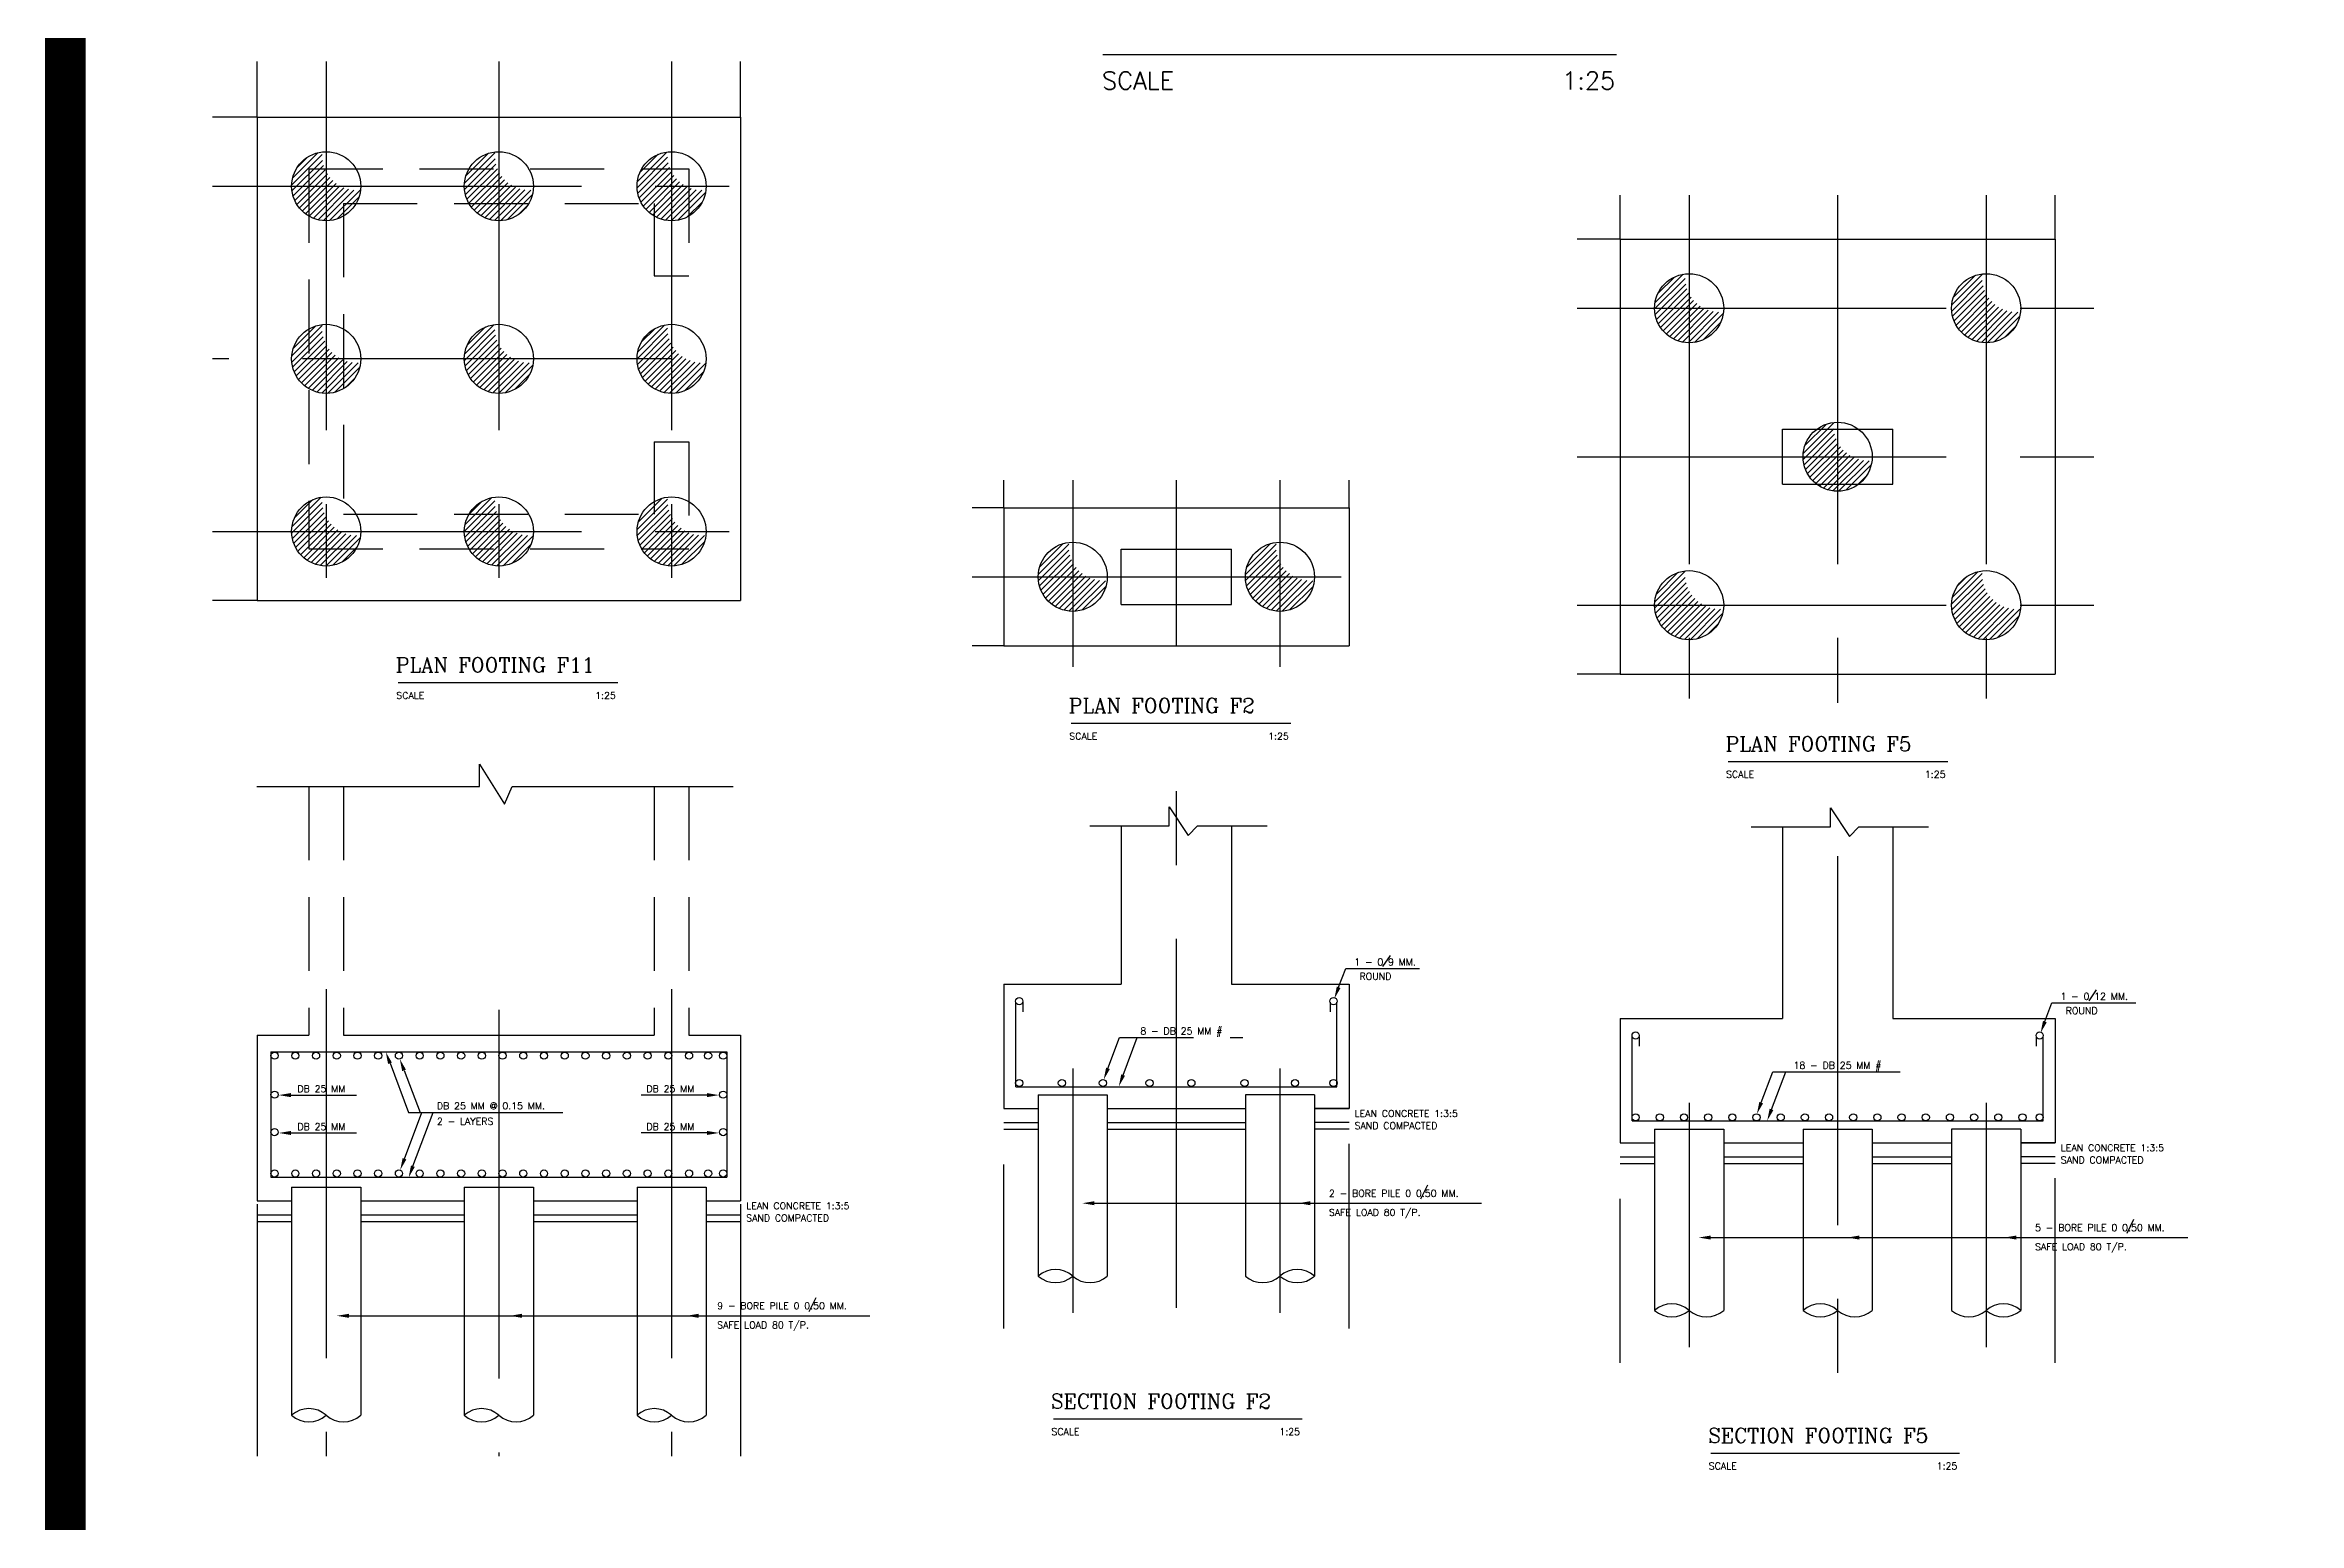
# Model space of a CAD drawing. Header units: inches. Extents: x -2548 to -2391, y 2200 to 2352.
# Drawn here: x -2472.61 to -2464.97, y 2328.38 to 2333.39 of the extents above; entities that cross this region are included whole.
import ezdxf

# ---------------------------------------------------------------- set-up
doc = ezdxf.new("R2010")
doc.units = ezdxf.units.IN
doc.header["$MEASUREMENT"] = 0
doc.linetypes.add('CENTER', pattern=[2, 1.25, -0.25, 0.25, -0.25])
doc.linetypes.add('HIDDEN', pattern=[0.375, 0.25, -0.125])
for name, color, linetype in [('2', 2, 'Continuous'), ('3', 3, 'Continuous'), ('4', 4, 'Continuous'), ('8', 8, 'HIDDEN'), ('ATITLE', 6, 'Continuous'), ('BEAM', 2, 'Continuous'), ('BEAMH', 2, 'HIDDEN'), ('GRIDLINE', 9, 'CENTER'), ('LIS', 151, 'Continuous'), ('VT', 3, 'Continuous'), ('WALL', 4, 'Continuous')]:
    doc.layers.add(name, color=color, linetype=linetype)
doc.styles.add('ROMANC', font='romanc', dxfattribs={"height": 0.4})
doc.styles.add('ROMANS', font='romans', dxfattribs={"height": 0.1})

# ---------------------------------------------------------------- blocks, each defined once
blk = doc.blocks.new('*X353')
at = {"color": 0}
for p, q in [((11.371, 49.555), (12.34, 50.524)), ((11.38, 49.387), (12.508, 50.515)), ((11.398, 49.759), (12.136, 50.497)), ((11.411, 49.241), (12.653, 50.484)), ((11.459, 49.113), (12.782, 50.436)), ((11.521, 48.997), (12.898, 50.374)), ((11.531, 50.069), (11.826, 50.363)), ((11.594, 48.894), (13.001, 50.301)), ((16.374, 49.608), (17.287, 50.521)), ((16.375, 49.432), (17.463, 50.52)), ((16.4, 49.281), (17.614, 50.494)), ((16.418, 49.828), (17.066, 50.477)), ((16.444, 49.148), (17.747, 50.451)), ((16.502, 49.029), (17.866, 50.393)), ((16.572, 48.922), (17.973, 50.323)), ((21.371, 49.479), (22.416, 50.523)), ((21.38, 49.664), (22.23, 50.515)), ((21.391, 49.322), (22.573, 50.504)), ((21.43, 49.184), (22.711, 50.465)), ((21.447, 49.908), (21.987, 50.448)), ((21.484, 49.061), (22.834, 50.411)), ((21.551, 48.951), (22.943, 50.344)), ((21.629, 48.853), (23.042, 50.265)), ((11.679, 48.802), (13.093, 50.216)), ((11.775, 48.721), (13.174, 50.12)), ((11.882, 48.652), (13.243, 50.013)), ((12.002, 48.595), (13.3, 49.893)), ((12.136, 48.552), (13.343, 49.759)), ((12.289, 48.528), (13.367, 49.606)), ((16.654, 48.827), (18.068, 50.241)), ((16.746, 48.743), (18.152, 50.148)), ((16.85, 48.67), (18.225, 50.044)), ((16.967, 48.61), (18.285, 49.928)), ((17.096, 48.563), (18.332, 49.798)), ((17.243, 48.533), (18.362, 49.652)), ((21.719, 48.766), (23.129, 50.176)), ((21.82, 48.69), (23.205, 50.075)), ((21.932, 48.626), (23.269, 49.963)), ((22.058, 48.574), (23.32, 49.837)), ((22.199, 48.539), (23.356, 49.695)), ((12.467, 48.529), (13.366, 49.428)), ((12.692, 48.578), (13.317, 49.203)), ((17.413, 48.525), (18.369, 49.482)), ((17.62, 48.556), (18.339, 49.274)), ((17.952, 48.711), (18.184, 48.943)), ((22.362, 48.524), (23.37, 49.533)), ((22.556, 48.542), (23.353, 49.339)), ((22.824, 48.633), (23.262, 49.071)), ((11.374, 44.608), (12.287, 45.521)), ((11.375, 44.432), (12.463, 45.52)), ((11.4, 44.281), (12.614, 45.494)), ((11.418, 44.828), (12.066, 45.477)), ((11.444, 44.148), (12.747, 45.451)), ((11.502, 44.029), (12.866, 45.393)), ((11.572, 43.922), (12.973, 45.323)), ((11.654, 43.827), (13.068, 45.241)), ((11.746, 43.743), (13.152, 45.148)), ((11.85, 43.67), (13.225, 45.044)), ((21.37, 44.528), (22.367, 45.524)), ((21.383, 44.364), (22.531, 45.512)), ((21.391, 44.725), (22.17, 45.504)), ((21.417, 44.221), (22.673, 45.477)), ((21.467, 44.095), (22.8, 45.427)), ((21.493, 45.004), (21.891, 45.402)), ((21.531, 43.981), (22.913, 45.364)), ((21.606, 43.88), (23.015, 45.289)), ((21.692, 43.789), (23.105, 45.202)), ((21.79, 43.71), (23.185, 45.105)), ((11.967, 43.61), (13.285, 44.928)), ((12.096, 43.563), (13.332, 44.798)), ((12.243, 43.533), (13.362, 44.652)), ((12.413, 43.525), (13.369, 44.482)), ((21.899, 43.642), (23.252, 44.996)), ((22.021, 43.588), (23.307, 44.874)), ((22.157, 43.547), (23.347, 44.737)), ((22.313, 43.526), (23.369, 44.582)), ((22.496, 43.532), (23.362, 44.399)), ((12.62, 43.556), (13.339, 44.274)), ((12.952, 43.711), (13.184, 43.943)), ((22.733, 43.592), (23.302, 44.162)), ((11.371, 39.479), (12.416, 40.523)), ((11.38, 39.664), (12.23, 40.515)), ((11.391, 39.322), (12.573, 40.504)), ((11.43, 39.184), (12.711, 40.465)), ((21.372, 39.58), (22.315, 40.523)), ((21.377, 39.408), (22.486, 40.518)), ((21.406, 39.26), (22.634, 40.489)), ((21.407, 39.791), (22.103, 40.488)), ((11.447, 39.908), (11.987, 40.448)), ((11.484, 39.061), (12.834, 40.411)), ((11.551, 38.951), (12.943, 40.344)), ((11.629, 38.853), (13.042, 40.265)), ((11.719, 38.766), (13.129, 40.176)), ((11.82, 38.69), (13.205, 40.075)), ((11.932, 38.626), (13.269, 39.963)), ((12.058, 38.574), (13.32, 39.837)), ((21.452, 39.129), (22.765, 40.443)), ((21.511, 39.012), (22.882, 40.383)), ((21.583, 38.907), (22.987, 40.311)), ((21.597, 40.159), (21.736, 40.297)), ((21.667, 38.814), (23.081, 40.228)), ((21.761, 38.732), (23.163, 40.134)), ((21.867, 38.66), (23.234, 40.028)), ((21.985, 38.602), (23.293, 39.91)), ((12.199, 38.539), (13.356, 39.695)), ((12.362, 38.524), (13.37, 39.533)), ((12.556, 38.542), (13.353, 39.339)), ((22.117, 38.557), (23.338, 39.778)), ((22.266, 38.53), (23.365, 39.628)), ((22.44, 38.527), (23.368, 39.455)), ((22.656, 38.566), (23.329, 39.238)), ((12.824, 38.633), (13.262, 39.071))]:
    blk.add_line(p, q, dxfattribs=at)
blk = doc.blocks.new('*X352')
at = {"color": 0}
for p, q in [((16.371, 44.479), (17.416, 45.523)), ((16.38, 44.664), (17.23, 45.515)), ((16.391, 44.322), (17.573, 45.504)), ((16.43, 44.184), (17.711, 45.465)), ((16.447, 44.908), (16.987, 45.448)), ((16.484, 44.061), (17.834, 45.411)), ((16.551, 43.951), (17.943, 45.344)), ((16.629, 43.853), (18.042, 45.265)), ((16.719, 43.766), (18.129, 45.176)), ((16.82, 43.69), (18.205, 45.075)), ((16.932, 43.626), (18.269, 44.963)), ((17.058, 43.574), (18.32, 44.837)), ((17.199, 43.539), (18.356, 44.695)), ((17.362, 43.524), (18.37, 44.533)), ((17.556, 43.542), (18.353, 44.339)), ((17.824, 43.633), (18.262, 44.071)), ((16.37, 39.528), (17.367, 40.524)), ((16.383, 39.364), (17.531, 40.512)), ((16.391, 39.725), (17.17, 40.504)), ((16.417, 39.221), (17.673, 40.477)), ((16.467, 39.095), (17.8, 40.427)), ((16.493, 40.004), (16.891, 40.402)), ((16.531, 38.981), (17.913, 40.364)), ((16.606, 38.88), (18.015, 40.289)), ((16.692, 38.789), (18.105, 40.202)), ((16.79, 38.71), (18.185, 40.105)), ((16.899, 38.642), (18.252, 39.996)), ((17.021, 38.588), (18.307, 39.874)), ((17.157, 38.547), (18.347, 39.737)), ((17.313, 38.526), (18.369, 39.582)), ((17.496, 38.532), (18.362, 39.399)), ((17.733, 38.592), (18.302, 39.162))]:
    blk.add_line(p, q, dxfattribs=at)
blk = doc.blocks.new('*X354')
at = {"color": 0}
for p, q in [((34.776, 49.626), (35.713, 50.562)), ((34.781, 49.453), (35.885, 50.558)), ((34.809, 49.304), (36.034, 50.53)), ((34.813, 49.839), (35.499, 50.525)), ((34.854, 49.173), (36.165, 50.484)), ((34.913, 49.056), (36.283, 50.425)), ((34.985, 48.95), (36.388, 50.353)), ((35.045, 50.247), (35.091, 50.294)), ((35.068, 48.856), (36.482, 50.271)), ((35.162, 48.774), (36.565, 50.177)), ((35.267, 48.702), (36.636, 50.071)), ((35.385, 48.643), (36.695, 49.954)), ((35.516, 48.598), (36.741, 49.822)), ((35.665, 48.57), (36.769, 49.673)), ((35.838, 48.566), (36.773, 49.5)), ((36.052, 48.603), (36.735, 49.286))]:
    blk.add_line(p, q, dxfattribs=at)
blk = doc.blocks.new('*X355')
at = {"color": 0}
for p, q in [((65.44, 51.828), (66.462, 52.85)), ((65.454, 52.019), (66.271, 52.836)), ((65.456, 51.668), (66.622, 52.833)), ((65.493, 51.528), (66.762, 52.797)), ((65.536, 52.278), (66.012, 52.754)), ((65.545, 51.403), (66.887, 52.745)), ((65.61, 51.291), (66.998, 52.679)), ((65.687, 51.191), (67.098, 52.603)), ((65.775, 51.103), (67.187, 52.515)), ((65.874, 51.025), (67.265, 52.415)), ((65.985, 50.959), (67.331, 52.304)), ((74.043, 51.769), (75.121, 52.847)), ((74.045, 51.947), (74.942, 52.845)), ((74.067, 51.617), (75.273, 52.822)), ((74.093, 52.173), (74.717, 52.796)), ((74.11, 51.482), (75.407, 52.78)), ((74.167, 51.362), (75.527, 52.723)), ((74.236, 51.255), (75.635, 52.654)), ((74.317, 51.159), (75.731, 52.573)), ((74.409, 51.074), (75.816, 52.481)), ((74.512, 51.001), (75.889, 52.378)), ((74.627, 50.939), (75.951, 52.263)), ((66.109, 50.906), (67.384, 52.181)), ((66.248, 50.869), (67.421, 52.042)), ((66.407, 50.851), (67.439, 51.883)), ((66.595, 50.862), (67.428, 51.694)), ((74.756, 50.891), (75.999, 52.134)), ((74.901, 50.86), (76.03, 51.989)), ((75.069, 50.85), (76.039, 51.821)), ((75.273, 50.877), (76.012, 51.617)), ((66.846, 50.936), (67.353, 51.444)), ((75.581, 51.009), (75.881, 51.309)), ((69.743, 47.469), (70.821, 48.547)), ((69.745, 47.647), (70.642, 48.545)), ((69.767, 47.317), (70.973, 48.522)), ((69.793, 47.873), (70.417, 48.496)), ((69.81, 47.182), (71.107, 48.48)), ((69.867, 47.062), (71.227, 48.423)), ((69.936, 46.955), (71.335, 48.354)), ((70.017, 46.859), (71.431, 48.273)), ((70.109, 46.774), (71.516, 48.181)), ((70.212, 46.701), (71.589, 48.078)), ((70.327, 46.639), (71.651, 47.963)), ((70.456, 46.591), (71.699, 47.834)), ((70.601, 46.56), (71.73, 47.689)), ((70.769, 46.55), (71.739, 47.521)), ((70.973, 46.577), (71.712, 47.317)), ((71.281, 46.709), (71.581, 47.009)), ((65.443, 43.169), (66.521, 44.247)), ((65.445, 43.347), (66.342, 44.245)), ((65.467, 43.017), (66.673, 44.222)), ((65.493, 43.573), (66.117, 44.196)), ((65.51, 42.882), (66.807, 44.18)), ((65.567, 42.762), (66.927, 44.123)), ((65.636, 42.655), (67.035, 44.054)), ((65.717, 42.559), (67.131, 43.973)), ((65.809, 42.474), (67.216, 43.881)), ((65.912, 42.401), (67.289, 43.778)), ((74.04, 43.281), (75.009, 44.249)), ((74.049, 43.113), (75.177, 44.241)), ((74.068, 43.486), (74.804, 44.222)), ((74.08, 42.968), (75.322, 44.209)), ((74.128, 42.839), (75.451, 44.162)), ((74.19, 42.723), (75.566, 44.1)), ((74.203, 43.797), (74.493, 44.087)), ((74.263, 42.62), (75.67, 44.027)), ((74.348, 42.528), (75.762, 43.942)), ((74.444, 42.447), (75.843, 43.846)), ((74.551, 42.378), (75.912, 43.739)), ((66.027, 42.339), (67.351, 43.663)), ((66.156, 42.291), (67.399, 43.534)), ((66.301, 42.26), (67.43, 43.389)), ((66.469, 42.25), (67.439, 43.221)), ((74.671, 42.321), (75.969, 43.619)), ((74.805, 42.278), (76.012, 43.485)), ((74.957, 42.253), (76.036, 43.333)), ((75.135, 42.255), (76.035, 43.155)), ((66.673, 42.277), (67.412, 43.017)), ((66.981, 42.409), (67.281, 42.709)), ((75.36, 42.303), (75.987, 42.93))]:
    blk.add_line(p, q, dxfattribs=at)

msp = doc.modelspace()

# ---------------------------------------------------------------- linework, layer by layer
at = {"color": 8}
for p, q in [((-2465.83526, 2330.08275), (-2465.81134, 2330.14594)), ((-2471.44123, 2329.94177), (-2471.37807, 2329.7749)), ((-2471.39354, 2329.91762), (-2471.33952, 2329.7749)), ((-2466.79627, 2329.80817), (-2466.75682, 2329.9124)), ((-2466.76127, 2329.78537), (-2466.71319, 2329.9124)), ((-2471.77698, 2329.83374), (-2471.55473, 2329.83374)), ((-2470.36788, 2329.83374), (-2470.59014, 2329.83374)), ((-2471.77698, 2329.70552), (-2471.55473, 2329.70552)), ((-2471.39212, 2329.61833), (-2471.33287, 2329.7749)), ((-2471.36362, 2329.59285), (-2471.29472, 2329.7749)), ((-2470.36788, 2329.70552), (-2470.59014, 2329.70552)), ((-2469.05934, 2329.46743), (-2467.74338, 2329.46743)), ((-2466.97126, 2329.35112), (-2465.3511, 2329.35112)), ((-2471.58046, 2329.08599), (-2469.81559, 2329.08599))]:
    msp.add_line(p, q, dxfattribs=at)
for points in [[(-2465.81134, 2330.14594), (-2465.52731, 2330.14594)], [(-2466.75682, 2329.9124), (-2466.32485, 2329.9124)], [(-2471.37807, 2329.7749), (-2470.85612, 2329.7749)]]:
    msp.add_lwpolyline(points, dxfattribs=at)
for points in [[(-2465.82888, 2330.08033), (-2465.84164, 2330.08516), (-2465.84975, 2330.04445)], [(-2471.43484, 2329.94419), (-2471.44761, 2329.93936), (-2471.45572, 2329.98007)], [(-2471.38715, 2329.92003), (-2471.39992, 2329.9152), (-2471.40803, 2329.95592)], [(-2471.77698, 2329.82692), (-2471.77698, 2329.84057), (-2471.81793, 2329.83374)], [(-2470.36788, 2329.82692), (-2470.36788, 2329.84057), (-2470.32693, 2329.83374)], [(-2466.78989, 2329.80575), (-2466.80265, 2329.81058), (-2466.81076, 2329.76987)], [(-2466.75489, 2329.78295), (-2466.76765, 2329.78778), (-2466.77576, 2329.74707)], [(-2471.77698, 2329.69869), (-2471.77698, 2329.71234), (-2471.81793, 2329.70552)], [(-2470.36788, 2329.69869), (-2470.36788, 2329.71234), (-2470.32693, 2329.70552)], [(-2471.38574, 2329.61591), (-2471.3985, 2329.62075), (-2471.40661, 2329.58003)], [(-2471.35724, 2329.59043), (-2471.37, 2329.59526), (-2471.37811, 2329.55455)], [(-2469.05488, 2329.4606), (-2469.05488, 2329.47425), (-2469.09583, 2329.46743)], [(-2468.32366, 2329.4606), (-2468.32366, 2329.47425), (-2468.36461, 2329.46743)], [(-2466.9668, 2329.34429), (-2466.9668, 2329.35794), (-2467.00775, 2329.35112)], [(-2466.4637, 2329.34429), (-2466.4637, 2329.35794), (-2466.50465, 2329.35112)], [(-2465.93138, 2329.34429), (-2465.93138, 2329.35794), (-2465.97233, 2329.35112)], [(-2471.58046, 2329.07917), (-2471.58046, 2329.09282), (-2471.62141, 2329.08599)], [(-2470.99433, 2329.07917), (-2470.99433, 2329.09282), (-2471.03528, 2329.08599)], [(-2470.39587, 2329.07917), (-2470.39587, 2329.09282), (-2470.43682, 2329.08599)]]:
    msp.add_solid(points, dxfattribs=at)
at = {"layer": '2'}
for points in [[(-2468.0778, 2330.26938), (-2468.05203, 2330.30634)], [(-2465.68552, 2330.15307), (-2465.65974, 2330.19002)], [(-2467.94875, 2329.48197), (-2467.9257, 2329.52982)], [(-2465.55647, 2329.36566), (-2465.53342, 2329.41351)], [(-2470.02096, 2329.10053), (-2469.9979, 2329.14838)]]:
    msp.add_lwpolyline(points, dxfattribs=at)
at = {"layer": '3'}
msp.add_lwpolyline([(-2471.84463, 2329.55602), (-2470.30023, 2329.55602)], dxfattribs=at)
for centre in [(-2471.65743, 2332.91361), (-2471.07243, 2332.91361), (-2470.48743, 2332.91361), (-2467.04028, 2332.50013), (-2466.03408, 2332.50013), (-2471.65743, 2332.32861), (-2471.07243, 2332.32861), (-2470.48743, 2332.32861), (-2466.53718, 2331.99703), (-2471.65743, 2331.74361), (-2471.07243, 2331.74361), (-2470.48743, 2331.74361), (-2469.12836, 2331.59004), (-2468.42636, 2331.59004), (-2467.04028, 2331.49393), (-2466.03408, 2331.49393)]:
    msp.add_circle(centre, 0.117, dxfattribs=at)
at = {"layer": '4', "color": 3}
for points in [[(-2469.32144, 2329.86236), (-2469.32144, 2330.14917)], [(-2469.29791, 2330.14917), (-2469.29791, 2330.11633)], [(-2468.25681, 2330.14917), (-2468.25681, 2330.11633)], [(-2468.23329, 2329.86236), (-2468.23329, 2330.14917)], [(-2467.23336, 2329.74605), (-2467.23336, 2330.03286)], [(-2467.20983, 2330.03286), (-2467.20983, 2330.00002)], [(-2465.86453, 2330.03286), (-2465.86453, 2330.00002)], [(-2465.84101, 2329.74605), (-2465.84101, 2330.03286)], [(-2471.84463, 2329.98081), (-2470.30023, 2329.98081)], [(-2471.84463, 2329.98081), (-2471.84463, 2329.55602)], [(-2470.30023, 2329.98081), (-2470.30023, 2329.55602)], [(-2469.32144, 2329.86236), (-2468.23329, 2329.86236)], [(-2467.23336, 2329.74605), (-2465.84101, 2329.74605)]]:
    msp.add_lwpolyline(points, dxfattribs=at)
for centre in [(-2469.3096, 2330.15211), (-2468.24513, 2330.15211), (-2467.22151, 2330.0358), (-2465.85285, 2330.0358), (-2469.3096, 2329.87472), (-2469.16517, 2329.87472), (-2469.02622, 2329.87472), (-2468.86808, 2329.87472), (-2468.72639, 2329.87472), (-2468.5463, 2329.87472), (-2468.37539, 2329.87472), (-2468.24513, 2329.87472), (-2467.22151, 2329.75841), (-2467.13961, 2329.75841), (-2467.05771, 2329.75841), (-2466.97581, 2329.75841), (-2466.89391, 2329.75841), (-2466.81201, 2329.75841), (-2466.73011, 2329.75841), (-2466.64821, 2329.75841), (-2466.56631, 2329.75841), (-2466.48441, 2329.75841), (-2466.40251, 2329.75841), (-2466.32061, 2329.75841), (-2466.23871, 2329.75841), (-2466.15681, 2329.75841), (-2466.07491, 2329.75841), (-2465.99301, 2329.75841), (-2465.91111, 2329.75841), (-2465.85285, 2329.75841)]:
    msp.add_circle(centre, 0.01216, dxfattribs=at)
at = {"layer": '8'}
for p, q in [((-2468.22754, 2330.19906), (-2468.20362, 2330.26225)), ((-2469.00898, 2329.92448), (-2468.96953, 2330.02871)), ((-2468.95765, 2329.90168), (-2468.90957, 2330.02871))]:
    msp.add_line(p, q, dxfattribs=at)
for points in [[(-2468.20362, 2330.26225), (-2467.91959, 2330.26225)], [(-2468.96953, 2330.02871), (-2468.5522, 2330.02871)]]:
    msp.add_lwpolyline(points, dxfattribs=at)
for points in [[(-2468.22116, 2330.19664), (-2468.23392, 2330.20147), (-2468.24204, 2330.16076)], [(-2469.0026, 2329.92206), (-2469.01536, 2329.92689), (-2469.02347, 2329.88618)], [(-2468.95127, 2329.89926), (-2468.96403, 2329.90409), (-2468.97215, 2329.86338)]]:
    msp.add_solid(points, dxfattribs=at)
at = {"layer": 'ATITLE', "color": 3}
for centre in [(-2471.8322, 2329.96739), (-2471.762, 2329.96739), (-2471.6918, 2329.96739), (-2471.6216, 2329.96739), (-2471.5514, 2329.96739), (-2471.4812, 2329.96739), (-2471.411, 2329.96739), (-2471.3408, 2329.96739), (-2471.2706, 2329.96739), (-2471.2004, 2329.96739), (-2471.1302, 2329.96739), (-2471.06, 2329.96739), (-2470.9898, 2329.96739), (-2470.9196, 2329.96739), (-2470.8494, 2329.96739), (-2470.7792, 2329.96739), (-2470.709, 2329.96739), (-2470.6388, 2329.96739), (-2470.5686, 2329.96739), (-2470.4984, 2329.96739), (-2470.4282, 2329.96739), (-2470.36357, 2329.96739), (-2470.31267, 2329.96739), (-2471.8322, 2329.83526), (-2470.31267, 2329.83526), (-2471.8322, 2329.70836), (-2470.31267, 2329.70836), (-2471.8322, 2329.56838), (-2471.762, 2329.56838), (-2471.6918, 2329.56838), (-2471.6216, 2329.56838), (-2471.5514, 2329.56838), (-2471.4812, 2329.56838), (-2471.411, 2329.56838), (-2471.3408, 2329.56838), (-2471.2706, 2329.56838), (-2471.2004, 2329.56838), (-2471.1302, 2329.56838), (-2471.06, 2329.56838), (-2470.9898, 2329.56838), (-2470.9196, 2329.56838), (-2470.8494, 2329.56838), (-2470.7792, 2329.56838), (-2470.709, 2329.56838), (-2470.6388, 2329.56838), (-2470.5686, 2329.56838), (-2470.4984, 2329.56838), (-2470.4282, 2329.56838), (-2470.36357, 2329.56838), (-2470.31267, 2329.56838)]:
    msp.add_circle(centre, 0.01216, dxfattribs=at)
at = {"layer": 'BEAM'}
msp.add_lwpolyline([(-2471.89288, 2330.87949), (-2471.13856, 2330.87949), (-2471.13856, 2330.95487), (-2471.05307, 2330.81918), (-2471.02793, 2330.87949), (-2470.27864, 2330.87949)], dxfattribs=at)
at = {"layer": 'BEAMH'}
for points in [[(-2471.71593, 2332.97211), (-2470.42893, 2332.97211)], [(-2471.71593, 2332.97211), (-2471.71593, 2331.68511)], [(-2470.42893, 2332.97211), (-2470.42893, 2332.60941)], [(-2471.59893, 2332.85511), (-2470.54593, 2332.85511)], [(-2471.59893, 2332.85511), (-2471.59893, 2331.80211)], [(-2470.54593, 2332.85511), (-2470.54593, 2332.60941)], [(-2470.54593, 2332.60941), (-2470.42893, 2332.60941)], [(-2470.54593, 2332.04781), (-2470.42893, 2332.04781)], [(-2470.54593, 2332.04781), (-2470.54593, 2331.80211)], [(-2470.42893, 2332.04781), (-2470.42893, 2331.68511)], [(-2471.59893, 2331.80211), (-2470.54593, 2331.80211)], [(-2471.71593, 2331.68511), (-2470.42893, 2331.68511)], [(-2471.71593, 2330.87949), (-2471.71593, 2330.03703)], [(-2471.59893, 2330.87949), (-2471.59893, 2330.03703)], [(-2470.54593, 2330.87949), (-2470.54593, 2330.03703)], [(-2470.42893, 2330.87949), (-2470.42893, 2330.03703)]]:
    msp.add_lwpolyline(points, dxfattribs=at)
at = {"layer": 'DEFPOINTS', "color": 8, "linetype": 'ByBlock'}
for p in [(-2467.33154, 2329.71876), (-2467.33154, 2329.67196)]:
    msp.add_point(p, dxfattribs=at)
at = {"layer": 'GRIDLINE'}
for points in [[(-2471.89143, 2333.14761), (-2471.89143, 2333.33654)], [(-2471.65743, 2333.33654), (-2471.65743, 2331.50961)], [(-2471.07243, 2333.33654), (-2471.07243, 2331.50961)], [(-2470.48743, 2333.33654), (-2470.48743, 2331.50961)], [(-2470.25343, 2333.14761), (-2470.25343, 2333.33654)], [(-2471.89143, 2333.14761), (-2472.04259, 2333.14761)], [(-2472.04259, 2332.91361), (-2470.25343, 2332.91361)], [(-2467.27428, 2332.73413), (-2467.27428, 2332.88299)], [(-2467.04028, 2332.88299), (-2467.04028, 2331.17731)], [(-2466.53718, 2332.88299), (-2466.53718, 2331.16326)], [(-2466.03408, 2332.88299), (-2466.03408, 2331.17731)], [(-2465.80008, 2332.73413), (-2465.80008, 2332.88299)], [(-2467.27428, 2332.73413), (-2467.41912, 2332.73413)], [(-2467.41912, 2332.50013), (-2465.66727, 2332.50013)], [(-2470.48743, 2332.32861), (-2472.04259, 2332.32861)], [(-2467.41912, 2331.99703), (-2465.66727, 2331.99703)], [(-2469.36236, 2331.82404), (-2469.36236, 2331.91707)], [(-2469.12836, 2331.91707), (-2469.12836, 2331.28493)], [(-2468.77736, 2331.35604), (-2468.77736, 2331.91707)], [(-2468.42636, 2331.91707), (-2468.42636, 2331.28493)], [(-2468.19236, 2331.82404), (-2468.19236, 2331.91707)], [(-2469.36236, 2331.82404), (-2469.46903, 2331.82404)], [(-2472.04259, 2331.74361), (-2470.25343, 2331.74361)], [(-2469.46903, 2331.59004), (-2468.06784, 2331.59004)], [(-2471.89143, 2331.50961), (-2472.04259, 2331.50961)], [(-2467.41912, 2331.49393), (-2465.66727, 2331.49393)], [(-2469.36236, 2331.35604), (-2469.46903, 2331.35604)], [(-2467.27428, 2331.25993), (-2467.41912, 2331.25993)], [(-2468.77736, 2329.1132), (-2468.77736, 2331.01267)], [(-2466.53718, 2330.64316), (-2466.53718, 2328.78712)], [(-2466.53718, 2330.64316), (-2466.53718, 2330.61523)], [(-2471.65743, 2330.19284), (-2471.65743, 2328.61083)], [(-2470.48743, 2330.19284), (-2470.48743, 2328.61083)], [(-2471.07243, 2330.12322), (-2471.07243, 2328.61083)], [(-2469.12836, 2329.92444), (-2469.12836, 2329.09561)], [(-2468.42636, 2329.92444), (-2468.42636, 2329.09561)], [(-2467.04028, 2329.80813), (-2467.04028, 2328.9793)], [(-2466.03408, 2329.80813), (-2466.03408, 2328.9793)], [(-2468.19236, 2329.04286), (-2468.19236, 2329.66871)], [(-2469.36236, 2329.04286), (-2469.36236, 2329.5986)], [(-2465.80008, 2328.92655), (-2465.80008, 2329.5524)], [(-2467.27428, 2328.92655), (-2467.27428, 2329.48229)], [(-2471.89143, 2329.46425), (-2471.89143, 2328.61083)], [(-2470.25343, 2329.46425), (-2470.25343, 2328.61083)]]:
    msp.add_lwpolyline(points, dxfattribs=at)
at = {"layer": 'LIS', "color": 8, "const_width": 0.06859}
for points in [[(-2472.5754, 2351.85742), (-2418.46104, 2351.85742), (-2418.46104, 2314.20371), (-2472.5754, 2314.20371)], [(-2472.50681, 2351.78884), (-2418.52963, 2351.78884), (-2418.52963, 2314.27229), (-2472.50681, 2314.27229)]]:
    msp.add_lwpolyline(points, close=True, dxfattribs=at)
at = {"layer": 'VT'}
for points in [[(-2469.0265, 2333.35947), (-2467.28654, 2333.35947)], [(-2466.72438, 2332.09063), (-2466.34998, 2332.09063)], [(-2466.72438, 2331.90343), (-2466.72438, 2332.09063)], [(-2466.34998, 2331.90343), (-2466.34998, 2332.09063)], [(-2466.72438, 2331.90343), (-2466.34998, 2331.90343)], [(-2468.96456, 2331.68364), (-2468.59016, 2331.68364)], [(-2468.96456, 2331.49644), (-2468.96456, 2331.68364)], [(-2468.59016, 2331.49644), (-2468.59016, 2331.68364)], [(-2468.96456, 2331.49644), (-2468.59016, 2331.49644)], [(-2471.41314, 2331.23151), (-2470.66912, 2331.23151)], [(-2469.13337, 2331.09363), (-2468.38935, 2331.09363)], [(-2466.90845, 2330.96401), (-2466.16443, 2330.96401)], [(-2469.19375, 2328.73672), (-2468.35122, 2328.73672)], [(-2466.96704, 2328.6204), (-2466.12451, 2328.6204)]]:
    msp.add_lwpolyline(points, dxfattribs=at)
at = {"layer": 'WALL'}
for points in [[(-2471.89143, 2333.14761), (-2470.25343, 2333.14761)], [(-2471.89143, 2333.14761), (-2471.89143, 2331.50961)], [(-2470.25343, 2333.14761), (-2470.25343, 2331.50961)], [(-2467.27428, 2332.73413), (-2467.27428, 2331.25993)], [(-2467.27428, 2332.73413), (-2465.80008, 2332.73413)], [(-2465.80008, 2332.73413), (-2465.80008, 2331.25993)], [(-2469.36236, 2331.82404), (-2468.19236, 2331.82404)], [(-2469.36236, 2331.82404), (-2469.36236, 2331.35604)], [(-2468.19236, 2331.82404), (-2468.19236, 2331.35604)], [(-2471.89143, 2331.50961), (-2470.25343, 2331.50961)], [(-2469.36236, 2331.35604), (-2468.19236, 2331.35604)], [(-2467.27428, 2331.25993), (-2465.80008, 2331.25993)], [(-2469.07011, 2330.74594), (-2468.802, 2330.74594), (-2468.802, 2330.81024), (-2468.73765, 2330.71379), (-2468.70548, 2330.74594), (-2468.46954, 2330.74594)], [(-2466.82993, 2330.74259), (-2466.56182, 2330.74259), (-2466.56182, 2330.80689), (-2466.49747, 2330.71044), (-2466.4653, 2330.74259), (-2466.22936, 2330.74259)], [(-2468.96456, 2330.74594), (-2468.96456, 2330.20947)], [(-2468.59016, 2330.74594), (-2468.59016, 2330.20947)], [(-2466.72438, 2330.74259), (-2466.72438, 2330.09316)], [(-2466.34998, 2330.74259), (-2466.34998, 2330.09316)], [(-2469.36236, 2330.20947), (-2469.36236, 2329.78827)], [(-2469.36236, 2330.20947), (-2468.96456, 2330.20947)], [(-2468.59016, 2330.20947), (-2468.19236, 2330.20947)], [(-2468.19236, 2330.20947), (-2468.19236, 2329.78827)], [(-2467.27428, 2330.09316), (-2467.27428, 2329.67196)], [(-2467.27428, 2330.09316), (-2466.72438, 2330.09316)], [(-2466.34998, 2330.09316), (-2465.80008, 2330.09316)], [(-2465.80008, 2330.09316), (-2465.80008, 2329.67196)], [(-2471.89143, 2330.03703), (-2471.71593, 2330.03703)], [(-2471.89143, 2330.03703), (-2471.89143, 2329.47543)], [(-2471.59893, 2330.03703), (-2470.54593, 2330.03703)], [(-2470.42893, 2330.03703), (-2470.25343, 2330.03703)], [(-2470.25343, 2330.03703), (-2470.25343, 2329.47543)], [(-2469.36236, 2329.78827), (-2469.24536, 2329.78827)], [(-2469.24536, 2329.83507), (-2469.24536, 2329.22075)], [(-2469.24536, 2329.83507), (-2469.01136, 2329.83507)], [(-2469.01136, 2329.83507), (-2469.01136, 2329.22075)], [(-2469.01136, 2329.78827), (-2468.54336, 2329.78827)], [(-2468.54336, 2329.83507), (-2468.54336, 2329.22075)], [(-2468.30936, 2329.83507), (-2468.54336, 2329.83507)], [(-2468.30936, 2329.83507), (-2468.30936, 2329.22075)], [(-2468.30936, 2329.78827), (-2468.19236, 2329.78827)], [(-2468.19236, 2329.78827), (-2468.30936, 2329.78827)], [(-2469.36236, 2329.74147), (-2469.24536, 2329.74147)], [(-2469.36236, 2329.71807), (-2469.24536, 2329.71807)], [(-2469.01136, 2329.74147), (-2468.54336, 2329.74147)], [(-2469.01136, 2329.71807), (-2468.54336, 2329.71807)], [(-2468.19236, 2329.74147), (-2468.30936, 2329.74147)], [(-2468.19236, 2329.71807), (-2468.30936, 2329.71807)], [(-2467.15728, 2329.71876), (-2466.92328, 2329.71876)], [(-2467.15728, 2329.71876), (-2467.15728, 2329.10444)], [(-2466.92328, 2329.71876), (-2466.92328, 2329.10444)], [(-2466.65418, 2329.71876), (-2466.65418, 2329.10444)], [(-2466.65418, 2329.71876), (-2466.42018, 2329.71876)], [(-2466.42018, 2329.71876), (-2466.42018, 2329.10444)], [(-2466.15108, 2329.71876), (-2466.15108, 2329.10444)], [(-2465.91708, 2329.71876), (-2466.15108, 2329.71876)], [(-2465.91708, 2329.71876), (-2465.91708, 2329.10444)], [(-2467.27428, 2329.67196), (-2467.15728, 2329.67196)], [(-2466.92328, 2329.67196), (-2466.65418, 2329.67196)], [(-2466.42018, 2329.67196), (-2466.15108, 2329.67196)], [(-2465.80008, 2329.67196), (-2465.91708, 2329.67196)], [(-2465.91708, 2329.67196), (-2465.80008, 2329.67196)], [(-2467.27428, 2329.62516), (-2467.15728, 2329.62516)], [(-2467.27428, 2329.60176), (-2467.15728, 2329.60176)], [(-2466.92328, 2329.62516), (-2466.65418, 2329.62516)], [(-2466.92328, 2329.60176), (-2466.65418, 2329.60176)], [(-2466.42018, 2329.62516), (-2466.15108, 2329.62516)], [(-2466.42018, 2329.60176), (-2466.15108, 2329.60176)], [(-2465.80008, 2329.62516), (-2465.91708, 2329.62516)], [(-2465.80008, 2329.60176), (-2465.91708, 2329.60176)], [(-2471.89143, 2329.47543), (-2471.77443, 2329.47543)], [(-2471.77443, 2329.52223), (-2471.77443, 2328.74887)], [(-2471.77443, 2329.52223), (-2471.54043, 2329.52223)], [(-2471.54043, 2329.52223), (-2471.54043, 2328.74887)], [(-2471.54043, 2329.47543), (-2471.18943, 2329.47543)], [(-2471.18943, 2329.52223), (-2471.18943, 2328.74887)], [(-2471.18943, 2329.52223), (-2470.95543, 2329.52223)], [(-2470.95543, 2329.52223), (-2470.95543, 2328.74887)], [(-2470.95543, 2329.47543), (-2470.60443, 2329.47543)], [(-2470.60443, 2329.52223), (-2470.37043, 2329.52223)], [(-2470.60443, 2329.52223), (-2470.60443, 2328.74887)], [(-2470.37043, 2329.52223), (-2470.37043, 2328.74887)], [(-2470.37043, 2329.47543), (-2470.25343, 2329.47543)], [(-2471.89143, 2329.42863), (-2471.77443, 2329.42863)], [(-2471.89143, 2329.40523), (-2471.77443, 2329.40523)], [(-2471.54043, 2329.42863), (-2471.18943, 2329.42863)], [(-2471.54043, 2329.40523), (-2471.18943, 2329.40523)], [(-2470.95543, 2329.42863), (-2470.60443, 2329.42863)], [(-2470.95543, 2329.40523), (-2470.60443, 2329.40523)], [(-2470.37043, 2329.42863), (-2470.25343, 2329.42863)], [(-2470.37043, 2329.40523), (-2470.25343, 2329.40523)]]:
    msp.add_lwpolyline(points, dxfattribs=at)
for centre, start, end in [((-2469.18686, 2329.15608), 47.869117, 132.130883), ((-2469.18686, 2329.28542), 227.869117, 312.130883), ((-2469.06986, 2329.28542), 227.869117, 312.130883), ((-2468.48486, 2329.28542), 227.869117, 312.130883), ((-2468.36786, 2329.15608), 47.869117, 132.130883), ((-2468.36786, 2329.28542), 227.869117, 312.130883), ((-2467.09878, 2329.03977), 47.869117, 132.130883), ((-2467.09878, 2329.16911), 227.869117, 312.130883), ((-2466.98178, 2329.16911), 227.869117, 312.130883), ((-2466.59568, 2329.03977), 47.869117, 132.130883), ((-2466.59568, 2329.16911), 227.869117, 312.130883), ((-2466.47868, 2329.16911), 227.869117, 312.130883), ((-2466.09258, 2329.16911), 227.869117, 312.130883), ((-2465.97558, 2329.03977), 47.869117, 132.130883), ((-2465.97558, 2329.16911), 227.869117, 312.130883), ((-2471.71593, 2328.6842), 47.869117, 132.130883), ((-2471.71593, 2328.81355), 227.869117, 312.130883), ((-2471.59893, 2328.81355), 227.869117, 312.130883), ((-2471.13093, 2328.6842), 47.869117, 132.130883), ((-2471.13093, 2328.81355), 227.869117, 312.130883), ((-2471.01393, 2328.81355), 227.869117, 312.130883), ((-2470.54593, 2328.6842), 47.869117, 132.130883), ((-2470.54593, 2328.81355), 227.869117, 312.130883), ((-2470.42893, 2328.81355), 227.869117, 312.130883)]:
    msp.add_arc(centre, 0.08721, start, end, dxfattribs=at)

# ---------------------------------------------------------------- block references
at = {"layer": 'GRIDLINE', "xscale": 0.1170000000001892, "yscale": 0.1170000000001892, "zscale": 0.1170000000001892}
for name, p in [('*X353', (-2473.10476, 2327.11926)), ('*X355', (-2474.81374, 2326.43368)), ('*X352', (-2473.10476, 2327.11926)), ('*X354', (-2473.31398, 2325.79107)), ('*X354', (-2472.61198, 2325.79107))]:
    msp.add_blockref(name, p, dxfattribs=at)

# ---------------------------------------------------------------- texts
at = {"layer": '2', "style": 'ROMANS'}
for s, height, p in [('SCALE ', 0.06, (-2469.0291, 2333.24152)), ('1:25', 0.06, (-2467.47068, 2333.24152)), ('SCALE', 0.0234, (-2471.41996, 2331.17619)), ('1:25', 0.0234, (-2470.74642, 2331.17619)), ('SCALE', 0.0234, (-2469.14019, 2331.03832)), ('1:25', 0.0234, (-2468.46666, 2331.03832)), ('SCALE', 0.0234, (-2466.91527, 2330.90869)), ('1:25', 0.0234, (-2466.24173, 2330.90869)), ('1 - 0 9 MM.', 0.0234, (-2468.17478, 2330.27299)), ('ROUND', 0.0234, (-2468.157, 2330.22484)), ('1 - 0 12 MM.', 0.0234, (-2465.7825, 2330.15668)), ('ROUND', 0.0234, (-2465.76472, 2330.10853)), ('8 - DB 25 MM #', 0.0234, (-2468.89929, 2330.03945)), ('18 - DB 25 MM #', 0.0234, (-2466.68658, 2329.92314)), ('DB 25 MM', 0.0234, (-2471.75493, 2329.84341)), ('DB 25 MM', 0.0234, (-2470.57268, 2329.84341)), ('DB 25 MM @ 0.15 MM.', 0.0234, (-2471.28243, 2329.78564)), ('LEAN CONCRETE 1:3:5', 0.0234, (-2468.17367, 2329.75968)), ('DB 25 MM', 0.0234, (-2471.75493, 2329.71518)), ('2 - LAYERS', 0.0234, (-2471.28243, 2329.73317)), ('DB 25 MM', 0.0234, (-2470.57268, 2329.71518)), ('SAND COMPACTED', 0.0234, (-2468.17367, 2329.71867)), ('LEAN CONCRETE 1:3:5', 0.0234, (-2465.78138, 2329.64337)), ('SAND COMPACTED', 0.0234, (-2465.78138, 2329.60236)), ('2 - BORE PILE 0 0.50 MM.', 0.0234, (-2468.26067, 2329.48949)), ('SAND COMPACTED', 0.0234, (-2470.23473, 2329.40583)), ('LEAN CONCRETE 1:3:5', 0.0234, (-2470.23473, 2329.44684)), ('SAFE LOAD 80 T/P.', 0.0234, (-2468.26067, 2329.42435)), ('5 - BORE PILE 0 0.50 MM.', 0.0234, (-2465.86838, 2329.37318)), ('SAFE LOAD 80 T/P.', 0.0234, (-2465.86838, 2329.30804)), ('9 - BORE PILE 0 0.50 MM.', 0.0234, (-2470.33287, 2329.10805)), ('SAFE LOAD 80 T/P.', 0.0234, (-2470.33287, 2329.04291)), ('SCALE', 0.0234, (-2469.20057, 2328.6814)), ('1:25', 0.0234, (-2468.42852, 2328.6814)), ('SCALE', 0.0234, (-2466.97387, 2328.56509)), ('1:25', 0.0234, (-2466.20182, 2328.56509))]:
    msp.add_text(s, height=height, dxfattribs=at).set_placement(p)
at = {"layer": '4', "style": 'ROMANC'}
for s, p in [('PLAN FOOTING F11', (-2471.42206, 2331.2668)), ('PLAN FOOTING F2', (-2469.14229, 2331.12893)), ('PLAN FOOTING F5', (-2466.91737, 2330.9993)), ('SECTION FOOTING F2', (-2469.20267, 2328.77201)), ('SECTION FOOTING F5', (-2466.97597, 2328.6557))]:
    msp.add_text(s, height=0.0498625, dxfattribs=at).set_placement(p)

doc.saveas('drawing.dxf')
